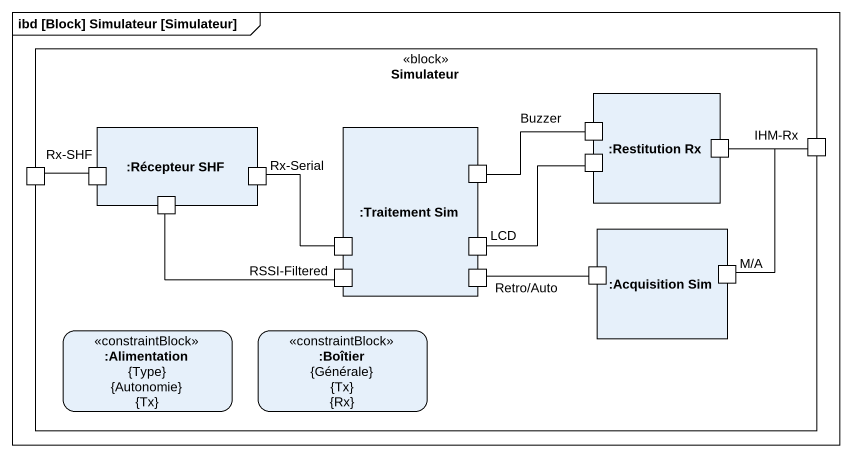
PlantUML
@startuml
mainframe ibd [Block] Simulateur [Simulateur]
rectangle Simulateur <<block>> {
  rectangle ":Restitution Rx" as Restitution_Rx {
    port " " as port1
    port " " as port3
    port " " as port4
  }
  port "Rx-SHF" as Rx_SHF
  rectangle ":Récepteur SHF" as Récepteur_SHF {
    port " " as port2
    port "Rx-Serial" as Rx_Serial
    port " " as port5
  }
  rectangle ":Traitement Sim" as Traitement_Sim {
    port Buzzer
    port " " as port6
    port "RSSI-Filtered" as RSSI_Filtered
    port LCD
    port " " as port7
  }
  port "IHM-Rx" as IHM_Rx
  rectangle ":Acquisition Sim" as Acquisition_Sim {
    port "Retro/Auto" as Retro_Auto
    port "M/A" as M_A
  }
  rectangle ":Alimentation\n{Type}\n{Autonomie}\n{Tx}" as Alimentation <<constraintBlock>>
  rectangle ":Boîtier\n{Générale}\n{Tx}\n{Rx}" as Boîtier <<constraintBlock>>
}
Rx_SHF -right- port2
Rx_Serial -- port6
Buzzer -right- port1
port4 -right- IHM_Rx
port5 -right- RSSI_Filtered
LCD -up- port3
Retro_Auto -left- port7
M_A -up- IHM_Rx
@enduml
